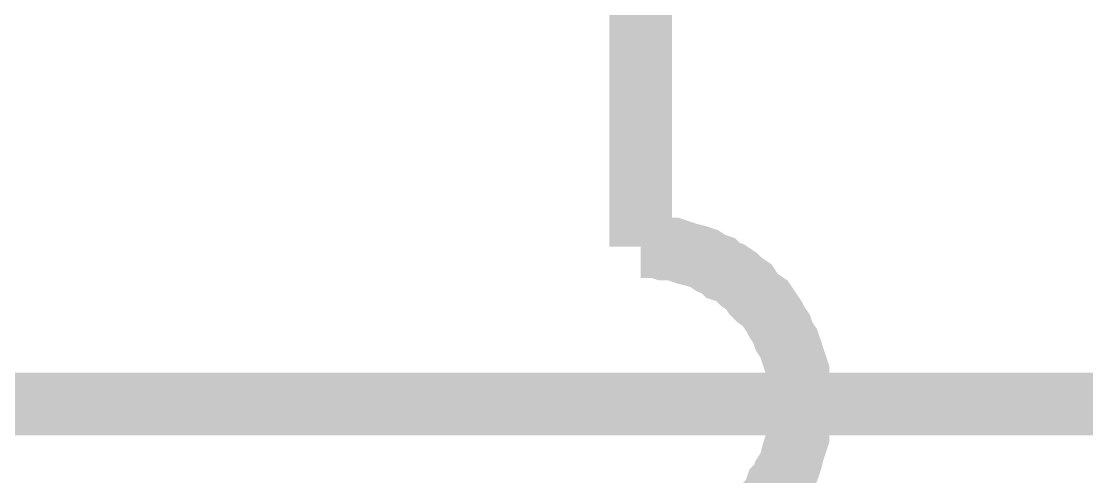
# Model space of a CAD drawing. Header units: inches. Extents: x 0 to 22.3, y 0 to 15.7.
# Drawn here: x 2.4835 to 2.684, y 10.9861 to 11.0718 of the extents above; entities that cross this region are included whole.
import ezdxf

# ---------------------------------------------------------------- set-up
doc = ezdxf.new("R2010")
doc.units = ezdxf.units.IN
doc.header["$MEASUREMENT"] = 0
doc.layers.add('Sheet', color=255, linetype='Continuous')

msp = doc.modelspace()

# ---------------------------------------------------------------- linework, layer by layer
at = {"layer": 'Sheet'}
for points in [[(2.60008, 12.2696, 0.0118, 0.0118, 0), (2.60008, 11.09962, 0.0118, 0.0118, 0), (2.60008, 11.02934, 0.0118, 0.0118, 0)], [(1.10024, 11.79931, 0.0118, 0.0118, 0), (1.70008, 11.79931, 0.0118, 0.0118, 0), (1.70008, 10.99972, 0.0118, 0.0118, 0), (2.00023, 10.99972, 0.0118, 0.0118, 0), (3.00012, 10.99972, 0.0118, 0.0118, 0), (3.00012, 11.09962, 0.0118, 0.0118, 0)], [(2.63013, 10.99972, 0.0118, 0.0118, 0), (2.63013, 11.00105, 0.0118, 0.0118, 0), (2.63013, 11.00282, 0.0118, 0.0118, 0), (2.62969, 11.00414, 0.0118, 0.0118, 0), (2.62969, 11.00591, 0.0118, 0.0118, 0), (2.62925, 11.00724, 0.0118, 0.0118, 0), (2.62881, 11.00856, 0.0118, 0.0118, 0), (2.62837, 11.00989, 0.0118, 0.0118, 0), (2.62792, 11.01122, 0.0118, 0.0118, 0), (2.62704, 11.01254, 0.0118, 0.0118, 0), (2.6266, 11.01387, 0.0118, 0.0118, 0), (2.62571, 11.01519, 0.0118, 0.0118, 0), (2.62527, 11.01608, 0.0118, 0.0118, 0), (2.62439, 11.0174, 0.0118, 0.0118, 0), (2.6235, 11.01873, 0.0118, 0.0118, 0), (2.62218, 11.01961, 0.0118, 0.0118, 0), (2.62129, 11.0205, 0.0118, 0.0118, 0), (2.62041, 11.02182, 0.0118, 0.0118, 0), (2.61908, 11.02271, 0.0118, 0.0118, 0), (2.6182, 11.02359, 0.0118, 0.0118, 0), (2.61687, 11.02448, 0.0118, 0.0118, 0), (2.61555, 11.02492, 0.0118, 0.0118, 0), (2.61466, 11.0258, 0.0118, 0.0118, 0), (2.61334, 11.02624, 0.0118, 0.0118, 0), (2.61201, 11.02713, 0.0118, 0.0118, 0), (2.61068, 11.02757, 0.0118, 0.0118, 0), (2.60892, 11.02801, 0.0118, 0.0118, 0), (2.60759, 11.02845, 0.0118, 0.0118, 0), (2.60626, 11.0289, 0.0118, 0.0118, 0), (2.6045, 11.0289, 0.0118, 0.0118, 0), (2.60317, 11.02934, 0.0118, 0.0118, 0), (2.60184, 11.02934, 0.0118, 0.0118, 0), (2.60008, 11.02934, 0.0118, 0.0118, 0)], [(2.60008, 11.02934, 0.0118, 0.0118, 0), (2.60008, 11.02934, 0.0118, 0.0118, 0), (2.60008, 11.02934, 0.0118, 0.0118, 0), (2.60008, 11.02934, 0.0118, 0.0118, 0), (2.60008, 11.02934, 0.0118, 0.0118, 0), (2.60008, 11.02934, 0.0118, 0.0118, 0), (2.60008, 11.02934, 0.0118, 0.0118, 0), (2.60008, 11.02934, 0.0118, 0.0118, 0), (2.60008, 11.02934, 0.0118, 0.0118, 0), (2.60008, 11.02934, 0.0118, 0.0118, 0), (2.60008, 11.02934, 0.0118, 0.0118, 0), (2.60008, 11.02934, 0.0118, 0.0118, 0), (2.60008, 11.02934, 0.0118, 0.0118, 0), (2.60008, 11.02934, 0.0118, 0.0118, 0), (2.60008, 11.02934, 0.0118, 0.0118, 0), (2.60008, 11.02934, 0.0118, 0.0118, 0), (2.60008, 11.02934, 0.0118, 0.0118, 0), (2.60008, 11.02934, 0.0118, 0.0118, 0), (2.60008, 11.02934, 0.0118, 0.0118, 0), (2.60008, 11.02934, 0.0118, 0.0118, 0), (2.60008, 11.02934, 0.0118, 0.0118, 0), (2.60008, 11.02934, 0.0118, 0.0118, 0), (2.60008, 11.02934, 0.0118, 0.0118, 0), (2.60008, 11.02934, 0.0118, 0.0118, 0), (2.60008, 11.02934, 0.0118, 0.0118, 0), (2.60008, 11.02934, 0.0118, 0.0118, 0), (2.60008, 11.02934, 0.0118, 0.0118, 0), (2.60008, 11.02934, 0.0118, 0.0118, 0), (2.60008, 11.02934, 0.0118, 0.0118, 0), (2.60008, 11.02934, 0.0118, 0.0118, 0), (2.60008, 11.02934, 0.0118, 0.0118, 0), (2.60008, 11.02934, 0.0118, 0.0118, 0), (2.60008, 11.02934, 0.0118, 0.0118, 0)], [(2.62218, 10.97939, 0.0118, 0.0118, 0), (2.6235, 10.98072, 0.0118, 0.0118, 0), (2.62439, 10.9816, 0.0118, 0.0118, 0), (2.62527, 10.98293, 0.0118, 0.0118, 0), (2.62571, 10.98425, 0.0118, 0.0118, 0), (2.6266, 10.98514, 0.0118, 0.0118, 0), (2.62704, 10.98646, 0.0118, 0.0118, 0), (2.62792, 10.98779, 0.0118, 0.0118, 0), (2.62837, 10.98912, 0.0118, 0.0118, 0), (2.62881, 10.99088, 0.0118, 0.0118, 0), (2.62925, 10.99221, 0.0118, 0.0118, 0), (2.62969, 10.99354, 0.0118, 0.0118, 0), (2.62969, 10.9953, 0.0118, 0.0118, 0), (2.63013, 10.99663, 0.0118, 0.0118, 0), (2.63013, 10.99796, 0.0118, 0.0118, 0), (2.63013, 10.99972, 0.0118, 0.0118, 0)]]:
    msp.add_lwpolyline(points, format="xyseb", dxfattribs=at)

doc.saveas('drawing.dxf')
